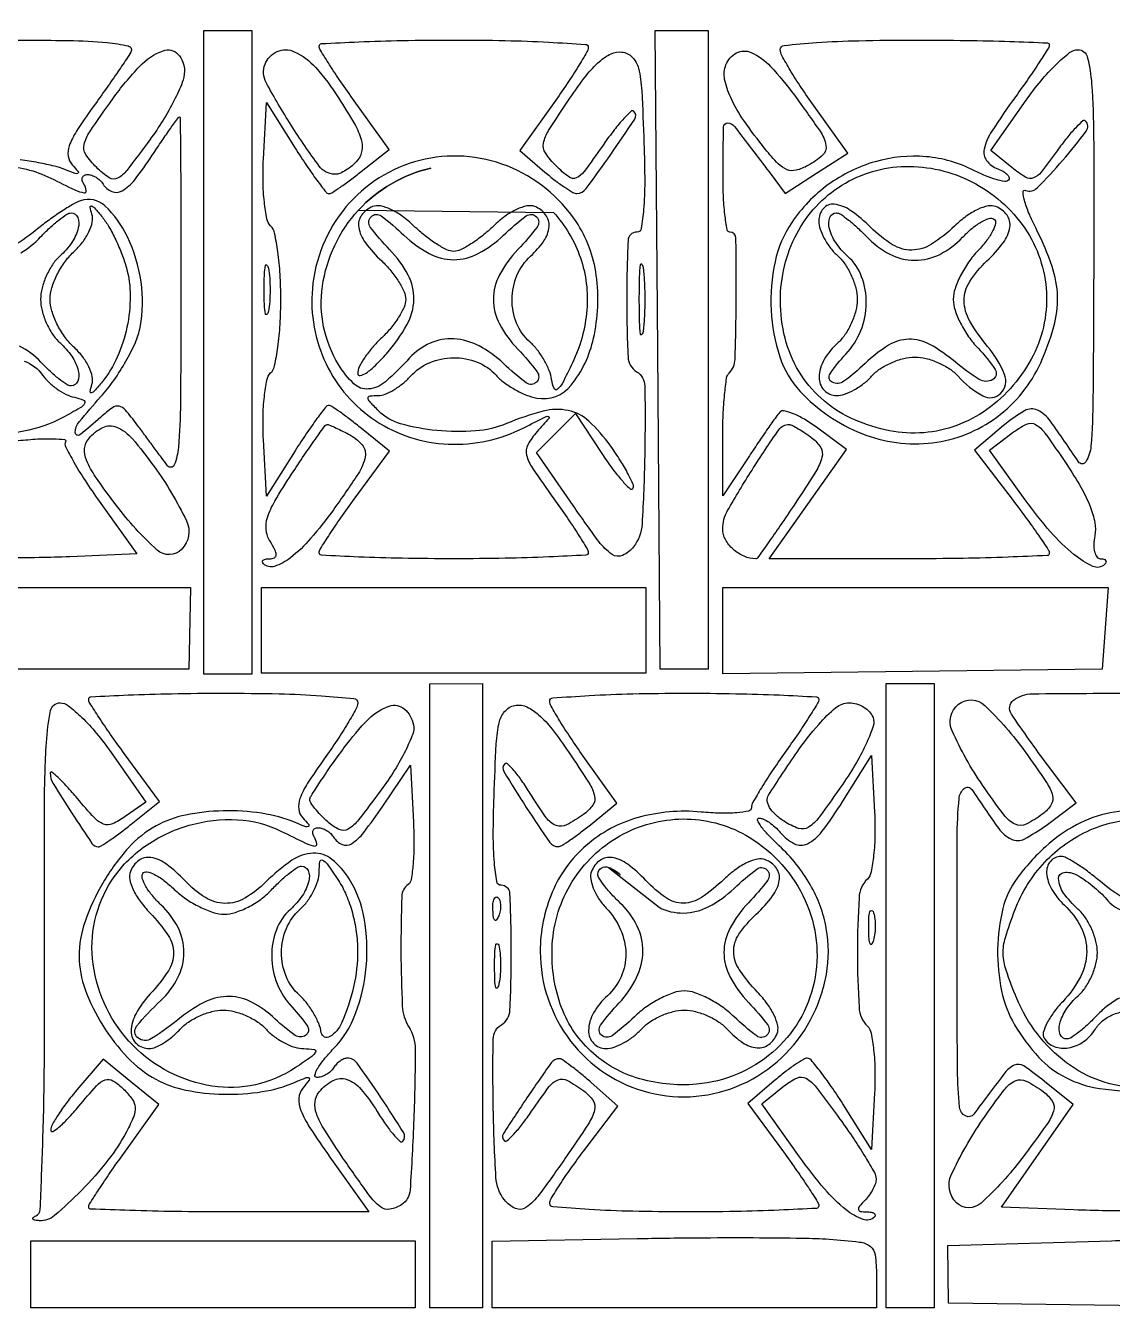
# Model space of a CAD drawing. Header units: inches. Extents: x 57 to 2760, y -193 to 2149.
# Drawn here: x 504.67 to 521.42, y 859.98 to 879.75 of the extents above; entities that cross this region are included whole.
import ezdxf

# ---------------------------------------------------------------- set-up
doc = ezdxf.new("R2010")
doc.units = ezdxf.units.IN
doc.header["$MEASUREMENT"] = 0
doc.set_wipeout_variables(frame=1)

# ---------------------------------------------------------------- blocks, each defined once
blk = doc.blocks.new('TG7-1H40CA')
blk.add_wipeout([(-0.386, 49.351), (148.648, 49.351), (148.648, -0.051), (-0.352, 0.023)])
for points in [[(64.735, 45.429, -0.000017), (56.91, 45.461, -0.408403)], [(97.379, 13.317, -0.011238), (97.679, 13.341, -0.021457), (97.921, 13.345, -0.022499), (98.092, 13.333, -0.548405), (98.109, 13.297, 0.262587), (98.106, 13.225, 0.010398), (98.235, 12.986, 0.016026), (98.409, 12.701, 0.010376), (98.627, 12.382), (99.208, 11.57), (98.176, 11.526, -0.006775), (97.701, 11.513, -0.003726), (97.118, 11.508, -0.003714)], [(97.057, 19.49, -0.003461), (98.157, 19.482, -0.018963), (98.751, 19.451, -0.036343), (99.075, 19.398, -0.50082), (99.115, 19.304, -0.018084), (99.047, 19.196, -0.002472), (98.896, 18.974, -0.00284), (98.714, 18.714, -0.002396), (98.519, 18.441, 0.012549), (98.275, 18.083, 0.058476), (98.165, 17.859, 0.118068), (98.148, 17.7, 0.155636), (98.21, 17.568, -0.01316), (98.301, 17.464, -0.455622), (98.296, 17.435, -0.233408), (98.255, 17.431, -0.007216), (98.094, 17.495, 0.039421), (97.936, 17.546, 0.011888), (97.689, 17.599, 0.011832), (97.408, 17.645, 0.012596)], [(97.472, 14.54, -0.155846), (97.754, 14.326, 0.051393), (97.85, 14.215, 0.036665), (97.978, 14.111, 0.037198), (98.116, 14.029, 0.062868), (98.243, 13.985, -0.04565), (98.384, 13.942, -0.452412), (98.402, 13.89, -0.133826), (98.332, 13.819, -0.007849), (98.064, 13.672, -0.150082), (96.833, 13.434, -0.153288)], [(97.109, 17.547, -0.113496), (97.881, 17.361, 0.004635), (98.252, 17.18, 0.066601), (98.392, 17.135, 0.516651), (98.427, 17.169, 0.099082), (98.39, 17.269, -0.076764), (98.366, 17.326, -0.154201), (98.368, 17.374, -0.186277), (98.397, 17.405, -0.117858), (98.446, 17.417, -0.085235), (98.51, 17.406, -0.053414), (98.578, 17.374, -0.051777), (98.64, 17.326, -0.064269), (98.686, 17.269, 0.160659), (98.823, 17.154, 0.23155), (98.978, 17.165, 0.095295), (99.173, 17.336, 0.019011), (99.443, 17.713, -0.003032), (99.596, 17.94, -0.004894), (99.728, 18.131, -0.001151), (99.846, 18.296, -0.242038), (99.863, 18.305, -0.411686), (99.874, 18.294, -0.000094), (99.881, 17.476, -0.001527), (99.886, 16.564, -0.000915), (99.886, 15.482, -0.001966), (99.878, 13.902, -0.017762), (99.847, 13.212, -0.07626), (99.782, 12.941, -0.584398), (99.68, 12.928, -0.000438), (99.584, 13.057, -0.000199), (99.458, 13.227, -0.000198), (99.326, 13.405, -0.000272), (99.207, 13.566, 0.01634), (99.031, 13.787, 0.1695), (98.933, 13.846, 0.20952), (98.83, 13.823, 0.026614), (98.65, 13.677, -0.01837), (98.328, 13.406, -0.621612), (98.258, 13.44, -0.17573), (98.316, 13.605, -0.011788), (98.648, 13.99, 0.030147), (98.852, 14.245, 0.024563), (99.039, 14.54, 0.025226), (99.185, 14.83, 0.057463), (99.257, 15.064, 0.083218), (99.271, 15.762, 0.073622), (99.06, 16.459, 0.09397), (98.715, 16.934, 0.283354), (98.339, 17.012, 0.04416), (98.217, 16.955, 0.01343), (98.043, 16.847, 0.013334), (97.853, 16.716, 0.014171), (97.675, 16.578, -0.038267), (97.315, 16.324, -0.142925)], [(105.205, 16.778, -0.870141), (105.374, 16.608, -0.029318), (105.077, 16.26, 0.068171), (104.795, 15.871, 0.123553), (104.7, 15.493, 0.123553), (104.795, 15.114, 0.068171), (105.077, 14.725, -0.029318), (105.374, 14.377, -0.870141), (105.205, 14.207, -0.029318), (104.857, 14.504, 0.07008), (104.479, 14.776, 0.10649), (104.091, 14.884, 0.119641), (103.725, 14.818, 0.105057), (103.41, 14.591, -0.029573), (103.036, 14.223, -0.157307), (102.776, 14.112, -0.219887), (102.551, 14.191, -0.062675), (102.314, 14.488, -0.174157), (102.066, 15.695, -0.151275), (102.621, 16.867, -0.152635), (103.737, 17.514, 0.152635), (102.621, 16.867), (105.627, 16.834, -0.102595), (106.041, 16.133, -0.103427), (106.141, 15.33, -0.091215), (105.919, 14.514, -0.007071), (105.764, 14.201, -0.104944), (105.687, 14.107, -0.503163), (105.635, 14.12, -0.060585), (105.598, 14.256, 0.061554), (105.56, 14.396, 0.033817), (105.482, 14.557, 0.033153), (105.379, 14.711, 0.045016), (105.265, 14.834, -0.112329), (105.059, 15.127, -0.098828), (104.988, 15.495, -0.098286), (105.064, 15.863, -0.109713), (105.273, 16.159, 0.058593), (105.478, 16.393, 0.129727), (105.558, 16.615, 0.184881), (105.505, 16.797, 0.140469), (105.339, 16.923, 0.143956), (105.217, 16.933, 0.058925), (105.059, 16.88, 0.048319), (104.882, 16.774, 0.032497), (104.701, 16.622, -0.023115), (104.531, 16.473, -0.026288), (104.354, 16.347, -0.026829), (104.194, 16.257, -0.115288), (104.089, 16.233, -0.115288), (103.984, 16.257, -0.026829), (103.824, 16.347, -0.026288), (103.647, 16.473, -0.023115), (103.477, 16.622, 0.032497), (103.296, 16.774, 0.048319), (103.119, 16.88, 0.058925), (102.961, 16.933, 0.143956), (102.84, 16.923, 0.145834), (102.669, 16.791, 0.200038), (102.625, 16.604, 0.120836), (102.728, 16.365, 0.042778), (102.979, 16.085, -0.031753), (103.12, 15.934, -0.032771), (103.24, 15.767, -0.034688), (103.324, 15.61, -0.213092), (103.324, 15.375, -0.034688), (103.24, 15.218, -0.032771), (103.12, 15.051, -0.031753), (102.979, 14.9, 0.026392), (102.837, 14.752, 0.029506), (102.717, 14.596, 0.030756), (102.633, 14.452, 0.118066), (102.609, 14.351, 0.470898), (102.647, 14.319, 0.103189), (102.739, 14.358, 0.043813), (102.882, 14.475, 0.018561), (103.053, 14.656, 0.052479), (103.367, 15.1, 0.120839), (103.475, 15.491, 0.131492), (103.387, 15.867, 0.067804), (103.101, 16.26, -0.029318), (102.804, 16.608, -0.374162)], [(97.416, 16.21, 0.072301), (97.723, 16.455, -0.016233), (97.865, 16.596, -0.021145), (98.005, 16.716, -0.019347), (98.127, 16.805, -0.148512), (98.193, 16.825, -0.311042), (98.295, 16.755, -0.156212), (98.303, 16.593, -0.085275), (98.202, 16.368, -0.059994), (98.019, 16.159, 0.062472), (97.906, 16.027, 0.041885), (97.81, 15.852, 0.041901), (97.745, 15.665, 0.062761), (97.723, 15.493, 0.062761), (97.745, 15.32, 0.041901), (97.81, 15.133, 0.041885), (97.906, 14.958, 0.062472), (98.019, 14.826, -0.059994), (98.202, 14.617, -0.085275), (98.303, 14.392, -0.156212), (98.295, 14.23, -0.311042), (98.193, 14.16, -0.147987), (98.127, 14.18, -0.019558), (98.006, 14.268, -0.021295), (97.868, 14.386, -0.016386), (97.727, 14.527, 0.085799), (97.4, 14.773, 0.124537)], [(102.804, 16.608, -0.870141), (102.973, 16.778, -0.029318), (103.321, 16.481, 0.068171), (103.71, 16.199, 0.123553), (104.089, 16.104, 0.123553), (104.468, 16.199, 0.068171), (104.857, 16.481, -0.029318), (105.205, 16.778, -0.374162)], [(114.748, 7.61, 0.072479), (114.205, 7.579, 0.07052), (113.688, 7.395, 0.064831), (113.207, 7.057, 0.047889), (112.771, 6.574, 0.099724), (112.551, 6.105, 0.055843), (112.471, 5.478, 0.055005), (112.531, 4.835, 0.083874), (112.733, 4.313, 0.051492), (113.107, 3.811, 0.089809), (113.52, 3.498, 0.081452), (114.045, 3.332, 0.036153), (114.771, 3.28, -0.00726)], [(114.737, 1.442, -0.003729), (114.148, 1.446, -0.005993), (113.647, 1.46), (112.532, 1.503), (113.637, 3.086), (113.193, 3.441, 0.020862), (112.872, 3.678, 0.262466), (112.727, 3.689, 0.121819), (112.583, 3.573, 0.003472), (112.104, 2.936, -0.373471), (111.974, 2.907, -0.247783), (111.884, 3.041, -0.024039), (111.852, 3.622, -0.001332), (111.845, 5.441, -0.001478), (111.847, 7.186, -0.021659), (111.877, 7.8, -0.197153), (111.957, 7.955, -0.448484), (112.073, 7.939, 0.008536), (112.487, 7.337, 0.125807), (112.682, 7.173, 0.23741), (112.88, 7.176, 0.038633), (113.216, 7.386), (113.683, 7.731), (113.241, 8.318, -0.012298), (112.682, 9.102, -0.39661), (112.716, 9.314, -0.162582), (113.003, 9.414, -0.002818), (114.677, 9.423, -0.003467)], [(114.404, 6.267, -0.034844), (114.035, 6.536, 0.015253), (113.855, 6.678, 0.019123), (113.681, 6.798, 0.017588), (113.529, 6.886, 0.123541), (113.447, 6.906, 0.221469), (113.284, 6.831, 0.19487), (113.226, 6.651, 0.116391), (113.305, 6.4, 0.07069), (113.5, 6.156, -0.087799), (113.757, 5.812, -0.121688), (113.843, 5.437, -0.114765), (113.745, 5.05, -0.072341), (113.473, 4.669, 0.030655), (113.333, 4.503, 0.042442), (113.23, 4.337, 0.049151), (113.174, 4.194, 0.210233), (113.186, 4.106, 0.167609), (113.343, 3.977, 0.131761), (113.564, 3.957, 0.111847), (113.795, 4.053, 0.099311), (113.973, 4.242, -0.077821), (114.088, 4.374, -0.075647), (114.238, 4.466, -0.063861), (114.431, 4.52, -0.036211)], [(114.645, 3.342, -0.157637), (113.531, 3.728, -0.133681), (112.766, 4.717, -0.015041), (112.601, 5.153, -0.078031), (112.556, 5.405, -0.080262), (112.591, 5.656, -0.016424), (112.737, 6.081, -0.096941), (113.198, 6.82, -0.101682), (113.897, 7.315, -0.10596), (114.71, 7.483, -0.114135)], [(108.758, 6.711, -0.870141), (108.927, 6.542, -0.029318), (108.63, 6.193, 0.068171), (108.348, 5.805, 0.123553), (108.253, 5.426, 0.123553), (108.348, 5.047, 0.068171), (108.63, 4.658, -0.029318), (108.927, 4.31, -0.870141), (108.758, 4.141, -0.029318), (108.409, 4.437, 0.037865), (108.225, 4.589, 0.034006), (108.013, 4.717, 0.035655), (107.807, 4.806, 0.083711), (107.642, 4.834, 0.083711), (107.477, 4.806, 0.035655), (107.27, 4.717, 0.034006), (107.059, 4.589, 0.037865), (106.874, 4.437, -0.029794), (106.53, 4.145, -0.359141), (106.368, 4.152, -0.384856), (106.352, 4.306, -0.030447), (106.639, 4.65, 0.075741), (106.907, 5.039, 0.109874), (107.003, 5.444, 0.116316), (106.917, 5.834, 0.092291), (106.661, 6.184, -0.017071), (106.527, 6.319, -0.021957), (106.413, 6.453, -0.020491), (106.329, 6.57, -0.145659), (106.31, 6.636, -0.265071), (106.363, 6.729, -0.236985), (106.474, 6.737, -0.080632), (106.661, 6.62, 0.080632), (106.474, 6.737), (107.253, 6.123, 0.12381), (107.63, 6.035, 0.116702), (108.02, 6.135, 0.070589), (108.409, 6.414, -0.029318), (108.758, 6.711, -0.374162)], [(114.347, 4.725, 0.036766), (114.164, 4.605, 0.04065), (114.008, 4.464, -0.016233), (113.865, 4.322, -0.021145), (113.726, 4.202, -0.019347), (113.604, 4.114, -0.148512), (113.538, 4.094, -0.311042), (113.436, 4.163, -0.156212), (113.428, 4.326, -0.085275), (113.529, 4.55, -0.059994), (113.711, 4.76, 0.062472), (113.825, 4.892, 0.041885), (113.921, 5.066, 0.041901), (113.986, 5.254, 0.062761), (114.008, 5.426, 0.062761), (113.986, 5.598, 0.041901), (113.921, 5.786, 0.041885), (113.825, 5.96, 0.062472), (113.711, 6.092, -0.053722), (113.488, 6.343, -0.144456), (113.411, 6.566, -0.399355), (113.494, 6.662, -0.148346), (113.687, 6.624, -0.029489), (113.804, 6.551, -0.018165), (113.934, 6.453, -0.018196), (114.056, 6.347, -0.030842), (114.149, 6.248, 0.123806), (114.388, 6.073, 0.128537)]]:
    blk.add_lwpolyline(points, format="xyb")
for points in [[(100.98, 19.638), (100.98, 9.719), (100.24, 9.719), (100.24, 19.638), (100.98, 19.638)], [(108.012, 19.637), (108.012, 9.793), (107.272, 9.793), (107.233, 14.715), (107.194, 19.638), (107.603, 19.637), (108.012, 19.637)], [(100.031, 11.051), (100.005, 9.793), (94.096, 9.793), (94.005, 11.051), (100.031, 11.051)], [(107.05, 11.051), (107.05, 9.732), (101.128, 9.732), (101.128, 11.051), (107.05, 11.051)], [(114.173, 11.051), (114.082, 9.793), (108.234, 9.723), (108.234, 11.051), (114.173, 11.051)], [(104.533, 9.571), (104.533, -0.051), (103.719, -0.051), (103.719, 9.57), (104.533, 9.571)], [(111.491, 9.571), (111.491, -0.051), (110.751, -0.051), (110.751, 9.571), (111.491, 9.571)], [(103.497, 0.985), (103.497, -0.051), (97.575, -0.051), (97.575, 0.985), (103.497, 0.985)]]:
    blk.add_lwpolyline(points)
for points in [[(106.162, 19.378, -0.133415), (106.142, 19.306, -0.005818), (106.007, 19.082, -0.009535), (105.837, 18.818, -0.006625), (105.635, 18.527), (105.109, 17.787), (105.495, 17.454, 0.012614), (105.651, 17.327, 0.016889), (105.799, 17.22, 0.014096), (105.925, 17.14, 0.142856), (105.985, 17.124, 0.22887), (106.13, 17.2, 0.008103), (106.51, 17.728, 0.006889), (106.878, 18.272, 0.355287), (106.866, 18.391, 0.409089), (106.82, 18.391, 0.016403), (106.695, 18.262, 0.020707), (106.545, 18.082, 0.012125), (106.38, 17.856, -0.007329), (106.098, 17.462, -0.132825), (105.978, 17.366, -0.26894), (105.862, 17.38, -0.035457), (105.668, 17.549, -0.048985), (105.503, 17.749, -0.199714), (105.473, 17.901, -0.09256), (105.552, 18.095, -0.006389), (105.878, 18.593, -0.016735), (106.129, 18.939, -0.046054), (106.335, 19.159, -0.070292), (106.514, 19.278, -0.143625), (106.68, 19.305, -0.169286), (106.841, 19.225, -0.134975), (106.936, 19.054, -0.046328), (106.986, 18.708, -0.004959), (107.021, 17.898, -0.007756), (107.032, 17.303, -0.020774), (107.015, 16.879, -0.021453), (106.979, 16.587, -0.366189), (106.91, 16.529, 0.401308), (106.775, 16.399, 0.010853), (106.755, 15.501, 0.012035), (106.775, 14.604, 0.24735), (106.908, 14.378, -0.25613), (107.034, 14.157, -0.007994), (107.032, 13.081, -0.010511), (106.991, 12.028, -0.150798), (106.861, 11.681, -0.123585), (106.692, 11.548, -0.260243), (106.531, 11.562, -0.084292), (106.326, 11.759, -0.008359), (105.93, 12.315), (105.365, 13.134), (105.665, 13.433), (105.964, 13.732), (106.37, 13.118, 0.012816), (106.531, 12.888, 0.022003), (106.678, 12.706, 0.018458), (106.801, 12.577, 0.410619), (106.848, 12.577, 0.30981), (106.858, 12.631, 0.016124), (106.777, 12.801, 0.020864), (106.659, 13.006, 0.01314), (106.504, 13.237, 0.051734), (106.173, 13.614, 0.134913), (105.855, 13.779, 0.117485), (105.469, 13.77, 0.034487), (104.903, 13.579, -0.079495), (104.427, 13.465, -0.043981), (103.828, 13.471, -0.044009), (103.268, 13.576, -0.128508), (102.932, 13.774, -0.009339), (102.794, 13.917, -0.180893), (102.771, 13.973, -0.389646), (102.799, 14.005, -0.029212), (102.924, 14.012, 0.095524), (103.032, 14.033, 0.038709), (103.166, 14.099, 0.036503), (103.303, 14.195, 0.038415), (103.423, 14.308, -0.109548), (103.717, 14.517, -0.097047), (104.085, 14.593, -0.098041), (104.451, 14.525, -0.114527), (104.741, 14.324, 0.04978), (104.866, 14.211, 0.031376), (105.03, 14.105, 0.031353), (105.207, 14.019, 0.04918), (105.369, 13.972, 0.279675), (105.899, 14.169, 0.113048), (106.244, 14.894, 0.087927), (106.286, 15.864, 0.114679), (105.974, 16.692, 0.15257), (104.912, 17.549, 0.157606), (103.566, 17.634, 0.158055), (102.428, 16.917, 0.153485), (101.911, 15.659, 0.133531), (102.121, 14.501, 0.136682), (102.888, 13.622, 0.135332), (104.005, 13.261, 0.129895), (105.17, 13.514, -0.001523), (105.504, 13.684, -0.189888), (105.55, 13.688, -0.546482), (105.558, 13.663, -0.003512), (105.374, 13.455, 0.057354), (105.233, 13.253, 0.188008), (105.212, 13.094, 0.087586), (105.302, 12.892, 0.007191), (105.633, 12.417, -0.005606), (105.836, 12.129, -0.00826), (106.006, 11.871, -0.004439), (106.144, 11.65, -0.138314), (106.162, 11.589, -0.398797), (106.126, 11.551, -0.001977), (105.553, 11.523, -0.007031), (104.884, 11.502, -0.004221), (104.089, 11.495, -0.004124), (103.294, 11.502, -0.00687), (102.625, 11.522, -0.001888), (102.052, 11.55, -0.399201), (102.017, 11.587, -0.141308), (102.034, 11.647, -0.004275), (102.175, 11.867, -0.008148), (102.35, 12.126, -0.005505), (102.557, 12.414), (103.098, 13.151), (102.668, 13.502, 0.007193), (102.498, 13.637, 0.01022), (102.343, 13.752, 0.006608), (102.211, 13.843, 0.131012), (102.165, 13.859, 0.249322), (102.121, 13.839, 0.005754), (101.982, 13.656, 0.011452), (101.822, 13.43, 0.007342), (101.646, 13.161), (101.202, 12.458), (101.157, 13.331, -0.017348), (101.151, 13.676, -0.022422), (101.171, 13.993, -0.02098), (101.21, 14.25, -0.1496), (101.268, 14.359, 0.145931), (101.329, 14.472, 0.017225), (101.379, 14.757, 0.019437), (101.413, 15.107, 0.014784), (101.424, 15.493, 0.014784), (101.413, 15.878, 0.019437), (101.379, 16.228, 0.017225), (101.329, 16.513, 0.145931), (101.268, 16.626, -0.1496), (101.21, 16.735, -0.02098), (101.171, 16.992, -0.022422), (101.151, 17.309, -0.017348), (101.157, 17.654), (101.202, 18.527), (101.646, 17.824, 0.007064), (101.822, 17.555, 0.010947), (101.982, 17.328, 0.005449), (102.122, 17.143, 0.234099), (102.165, 17.122, 0.141841), (102.211, 17.136, 0.007295), (102.342, 17.223, 0.011125), (102.496, 17.333, 0.007805), (102.665, 17.464), (103.092, 17.805), (102.554, 18.554, -0.005506), (102.348, 18.848, -0.008129), (102.175, 19.11, -0.004309), (102.034, 19.335, -0.138683), (102.017, 19.396, -0.398797), (102.052, 19.434, -0.001977), (102.625, 19.462, -0.007031), (103.294, 19.483, -0.004221), (104.089, 19.49, -0.005043), (104.884, 19.482, -0.008394), (105.553, 19.457, -0.002807), (106.119, 19.423, -0.395308)], [(113.267, 19.416, -0.142281), (113.253, 19.366, -0.003085), (113.115, 19.152, -0.006814), (112.948, 18.903, -0.004516), (112.749, 18.621, 0.0111), (112.383, 18.087, 0.084555), (112.262, 17.809, 0.228938), (112.3, 17.633, 0.137183), (112.474, 17.503, -0.039069), (112.562, 17.462, -0.07549), (112.622, 17.414, -0.128504), (112.647, 17.367, -0.260939), (112.636, 17.329, -0.240715), (112.579, 17.31, -0.029508), (112.446, 17.339, -0.029682), (112.283, 17.397, -0.020271), (112.104, 17.48, 0.09872), (111.368, 17.692, 0.090842), (110.584, 17.615, 0.088348), (109.86, 17.261, 0.086878), (109.297, 16.677, 0.096), (109.041, 16.074, 0.065146), (108.981, 15.327, 0.066182), (109.114, 14.605, 0.109683), (109.428, 14.074, 0.110482), (110.376, 13.426, 0.125134), (111.467, 13.283, 0.130921), (112.457, 13.678, 0.12694), (113.134, 14.516, 0.03779), (113.337, 15.073, 0.076321), (113.394, 15.535, 0.074821), (113.31, 15.999, 0.035124), (113.073, 16.562, -0.015282), (112.954, 16.817, -0.033597), (112.882, 17.02, -0.063538), (112.863, 17.145, -0.532291), (112.902, 17.173, 0.297318), (113.08, 17.211, 0.017344), (113.474, 17.636, 0.01696), (113.836, 18.086, 0.373387), (113.825, 18.242, 0.398708), (113.782, 18.243, 0.019211), (113.669, 18.134, 0.022596), (113.535, 17.979, 0.013255), (113.387, 17.783, -0.010282), (113.142, 17.452, -0.13945), (113.022, 17.364, -0.230524), (112.9, 17.376, -0.033463), (112.691, 17.524), (112.367, 17.787), (112.912, 18.564, -0.020119), (113.139, 18.862, -0.026404), (113.371, 19.113, -0.025784), (113.579, 19.296, -0.169103), (113.709, 19.341, -0.344077), (113.852, 19.229, -0.043274), (113.919, 18.813, -0.017135), (113.95, 17.998, -0.001614), (113.951, 15.995, -0.001356), (113.94, 13.98, -0.0175), (113.908, 13.229, -0.116612), (113.831, 12.991, -0.550703), (113.716, 12.989, 0.008257), (113.284, 13.616, 0.12598), (113.085, 13.785, 0.251619), (112.887, 13.777, 0.041131), (112.563, 13.547), (112.116, 13.171), (112.692, 12.416, -0.004937), (112.912, 12.121, -0.007426), (113.098, 11.859, -0.00351), (113.251, 11.633, -0.148066), (113.267, 11.578, -0.401345), (113.235, 11.545, -0.001441), (112.633, 11.52, -0.005995), (111.937, 11.501, -0.003598), (111.109, 11.495), (108.951, 11.495), (110.144, 13.177), (109.678, 13.521, 0.024061), (109.492, 13.645, 0.037155), (109.32, 13.731, 0.042158), (109.181, 13.775, 0.27442), (109.114, 13.753, 0.025551), (109.056, 13.681, 0.002643), (108.93, 13.502, 0.003283), (108.782, 13.286, 0.002619), (108.625, 13.053), (108.234, 12.463), (108.234, 13.361, -0.010239), (108.241, 13.712, -0.014476), (108.263, 14.024, -0.010539), (108.294, 14.28, -0.162506), (108.333, 14.358, 0.190738), (108.425, 14.57, 0.006474), (108.442, 15.495, 0.004819), (108.438, 16.437, 0.409733), (108.345, 16.529, -0.365724), (108.301, 16.566, -0.013077), (108.268, 16.801, -0.018608), (108.245, 17.099, -0.011264), (108.239, 17.454, -0.003937), (108.248, 18.151, -0.406802), (108.31, 18.213, -0.234537), (108.411, 18.163, -0.00202), (108.948, 17.457), (109.196, 17.127), (109.68, 17.436), (110.163, 17.745), (109.643, 18.47, -0.008958), (109.443, 18.758, -0.012279), (109.275, 19.025, -0.009078), (109.146, 19.251, -0.126095), (109.122, 19.342, -0.385163), (109.181, 19.407, -0.007263), (109.679, 19.45, -0.012364), (110.33, 19.48, -0.005422), (111.195, 19.49, -0.003331), (111.99, 19.484, -0.005552), (112.659, 19.468, -0.001237), (113.239, 19.446, -0.402406)], [(99.94, 19.008, -0.092853), (99.906, 18.834, -0.021624), (99.782, 18.561, -0.021578), (99.61, 18.255, -0.019674), (99.408, 17.954, -0.005915), (99.051, 17.48, -0.10965), (98.908, 17.36, -0.273469), (98.778, 17.367, -0.048808), (98.583, 17.528, -0.05168), (98.42, 17.728, -0.205885), (98.394, 17.881, -0.091539), (98.48, 18.077, -0.006129), (98.834, 18.582, -0.034391), (99.251, 19.086, -0.111063), (99.61, 19.326, -0.306639), (99.838, 19.273, -0.192199)], [(102.314, 18.599, -0.011491), (102.558, 18.199, -0.057216), (102.663, 17.958, -0.114026), (102.674, 17.786, -0.134431), (102.607, 17.637, -0.041215), (102.525, 17.553, -0.039806), (102.429, 17.483, -0.04257), (102.334, 17.435, -0.102066), (102.257, 17.421, -0.232402), (102.016, 17.546, -0.017256), (101.585, 18.177, -0.017625), (101.199, 18.835, -0.218751), (101.181, 19.117, -0.20083), (101.368, 19.312, -0.213191), (101.631, 19.31, -0.104934), (101.962, 19.065, -0.038395)], [(109.339, 18.638, -0.006995), (109.734, 18.085, -0.104199), (109.825, 17.867, -0.261596), (109.774, 17.715, -0.061487), (109.547, 17.555, -0.058345), (109.365, 17.483, -0.158036), (109.227, 17.491, -0.109863), (109.09, 17.582, -0.021047), (108.89, 17.809, -0.017986), (108.56, 18.248, -0.043042), (108.357, 18.602, -0.06141), (108.264, 18.886, -0.140238), (108.284, 19.109, -0.1842), (108.447, 19.292, -0.227715), (108.673, 19.298, -0.101545), (108.972, 19.084, -0.028308)], [(112.073, 17.306, -0.125327), (112.888, 16.589, -0.138795), (113.222, 15.597, -0.137362), (112.988, 14.569, -0.121771), (112.246, 13.756, -0.067424), (111.778, 13.527, -0.069179), (111.269, 13.434, -0.066498), (110.738, 13.482, -0.05527), (110.2, 13.667, -0.07305), (109.749, 13.969, -0.074768), (109.407, 14.385, -0.072322), (109.195, 14.897, -0.062053), (109.123, 15.475, -0.121306), (109.375, 16.504, -0.134127), (110.071, 17.253, -0.134887), (111.048, 17.542, -0.123293)], [(99.045, 15.98, -0.067903), (99.104, 15.544, -0.051631), (99.053, 15.064, -0.051582), (98.905, 14.604, -0.067376), (98.675, 14.227, -0.007219), (98.554, 14.083, -0.145813), (98.506, 14.053, -0.563125), (98.486, 14.071, -0.024821), (98.515, 14.181, 0.130966), (98.52, 14.301, 0.05865), (98.467, 14.451, 0.050478), (98.368, 14.612, 0.040068), (98.231, 14.762, -0.048211), (98.09, 14.923, -0.041649), (97.974, 15.116, -0.043313), (97.897, 15.314, -0.071188), (97.871, 15.493, -0.071188), (97.897, 15.671, -0.043313), (97.974, 15.869, -0.041649), (98.09, 16.062, -0.048211), (98.231, 16.223, 0.040068), (98.368, 16.373, 0.050478), (98.467, 16.534, 0.05865), (98.52, 16.684, 0.130966), (98.515, 16.804, -0.024821), (98.486, 16.914, -0.563125), (98.506, 16.932, -0.145813), (98.554, 16.902, -0.007219), (98.675, 16.758, -0.040641), (98.775, 16.612, -0.019083), (98.881, 16.41, -0.018766), (98.976, 16.188, -0.025036)], [(109.714, 16.7, 0.084684), (109.736, 16.576, 0.040713), (109.801, 16.428, 0.038833), (109.897, 16.281, 0.044853), (110.011, 16.159, -0.062472), (110.124, 16.027, -0.041885), (110.22, 15.852, -0.041901), (110.285, 15.665, -0.062761), (110.307, 15.493, -0.062761), (110.285, 15.32, -0.041901), (110.22, 15.133, -0.041885), (110.124, 14.958, -0.062472), (110.011, 14.826, 0.076965), (109.798, 14.565, 0.125606), (109.72, 14.291, 0.199704), (109.796, 14.094, 0.205451), (109.988, 14.012, 0.084684), (110.112, 14.033, 0.040713), (110.259, 14.099, 0.038833), (110.406, 14.195, 0.044853), (110.529, 14.308, -0.062472), (110.66, 14.422, -0.041885), (110.835, 14.517, -0.041901), (111.023, 14.583, -0.062761), (111.195, 14.604, -0.062761), (111.367, 14.583, -0.041901), (111.555, 14.517, -0.041885), (111.729, 14.422, -0.062472), (111.861, 14.308, 0.082774), (112.242, 14.006, 0.335397), (112.518, 14.046, 0.300931), (112.576, 14.337, 0.078039), (112.316, 14.767, -0.043987), (112.041, 15.158, -0.129624), (111.955, 15.473, -0.145866), (112.04, 15.766, -0.061397), (112.305, 16.085, 0.042778), (112.556, 16.365, 0.120836), (112.659, 16.604, 0.200038), (112.615, 16.791, 0.145834), (112.444, 16.923, 0.143956), (112.323, 16.933, 0.058925), (112.165, 16.88, 0.048319), (111.988, 16.774, 0.032497), (111.807, 16.622, -0.05014), (111.451, 16.343, -0.138044), (111.148, 16.253, -0.144347), (110.851, 16.336, -0.056775), (110.515, 16.603, 0.043381), (110.209, 16.86, 0.123492), (109.951, 16.959, 0.253404), (109.785, 16.893, 0.176442)], [(110.455, 16.455, 0.0865), (110.808, 16.19, 0.117632), (111.194, 16.096, 0.118081), (111.579, 16.187, 0.087611), (111.931, 16.45, -0.029984), (112.072, 16.584, -0.042712), (112.214, 16.683, -0.050044), (112.336, 16.739, -0.223495), (112.413, 16.73, -0.315297), (112.439, 16.669, -0.065393), (112.398, 16.552, -0.047197), (112.306, 16.404, -0.027415), (112.169, 16.245, 0.039136), (112.023, 16.067, 0.034445), (111.899, 15.86, 0.036044), (111.814, 15.657, 0.081601), (111.787, 15.493, 0.081601), (111.814, 15.328, 0.036044), (111.899, 15.125, 0.034445), (112.023, 14.918, 0.039136), (112.169, 14.74, -0.04449), (112.431, 14.413, -0.428937), (112.395, 14.257, -0.279542), (112.188, 14.259, -0.036342), (111.815, 14.529, 0.047824), (111.424, 14.799, 0.132398), (111.103, 14.879, 0.135844), (110.79, 14.786, 0.05148), (110.427, 14.504, -0.032697), (110.103, 14.231, -0.281593), (109.922, 14.216, -0.454283), (109.888, 14.347, -0.038681), (110.133, 14.651, 0.094326), (110.362, 15.011, 0.090557), (110.446, 15.434, 0.095198), (110.375, 15.842, 0.118637), (110.159, 16.159, -0.059994), (109.976, 16.368, -0.085275), (109.875, 16.593, -0.156212), (109.884, 16.755, -0.311042), (109.985, 16.825, -0.148512), (110.052, 16.805, -0.019347), (110.173, 16.716, -0.021145), (110.313, 16.596, -0.016233)], [(101.233, 15.307, -0.142433), (101.209, 15.262, -0.611425), (101.187, 15.268, -0.039503), (101.172, 15.402, -0.008087), (101.169, 15.641, -0.008087), (101.172, 15.879, -0.039503), (101.187, 16.013, -0.611425), (101.209, 16.02, -0.142433), (101.233, 15.974, -0.029693), (101.253, 15.822, -0.017887), (101.259, 15.641, -0.017887), (101.253, 15.459, -0.029693)], [(107.009, 15.011, -0.108536), (106.987, 14.95, -0.707215), (106.967, 14.954, -0.025693), (106.953, 15.148, -0.005179), (106.949, 15.493, -0.005179), (106.953, 15.837, -0.025693), (106.967, 16.031, -0.707215), (106.987, 16.035, -0.108536), (107.009, 15.974, -0.019375), (107.027, 15.755, -0.011494), (107.033, 15.493, -0.011494), (107.027, 15.23, -0.019375)], [(99.475, 12.915, -0.043661), (99.971, 12.079, -0.314931), (99.899, 11.642, -0.403011), (99.519, 11.63, -0.047628), (98.891, 12.315, -0.009686), (98.571, 12.756, -0.0539), (98.43, 13.013, -0.117805), (98.402, 13.193, -0.155287), (98.464, 13.346, -0.104657), (98.682, 13.519, -0.219523), (98.893, 13.525, -0.114966), (99.134, 13.348, -0.021684)], [(102.47, 13.415, -0.091664), (102.677, 13.25, -0.232336), (102.725, 13.068, -0.096035), (102.616, 12.804, -0.01016), (102.235, 12.251, -0.021893), (101.884, 11.805, -0.050774), (101.575, 11.512, -0.082488), (101.327, 11.378, -0.2858), (101.156, 11.418, -0.169474), (101.142, 11.447, -0.257428), (101.153, 11.473, -0.126644), (101.191, 11.49, -0.043266), (101.253, 11.495, 0.109697), (101.325, 11.511, 0.285449), (101.353, 11.554, 0.124947), (101.335, 11.631, 0.020646), (101.259, 11.765, -0.114574), (101.199, 11.939, -0.103515), (101.219, 12.129, -0.055486), (101.333, 12.384, -0.011733), (101.591, 12.798, -0.003857), (101.786, 13.092, -0.006141), (101.957, 13.339, -0.001865), (102.109, 13.55, -0.225511), (102.137, 13.565, -0.114294), (102.167, 13.56, -0.00656), (102.254, 13.522, -0.009727), (102.357, 13.473, -0.006974)], [(109.614, 13.354, -0.096936), (109.744, 13.208, -0.202892), (109.764, 13.06, -0.074131), (109.669, 12.841, -0.006268), (109.334, 12.323, -0.003215), (109.12, 12.006, -0.005178), (108.934, 11.739, -0.001288), (108.769, 11.508, -0.240996), (108.743, 11.495, -0.103106), (108.564, 11.533, -0.079888), (108.396, 11.641, -0.08292), (108.276, 11.791, -0.128203), (108.234, 11.951, -0.130141), (108.31, 12.238, -0.012469), (108.686, 12.861, -0.008847), (109.098, 13.483, -0.261975), (109.262, 13.563, -0.106139), (109.309, 13.55, -0.013941), (109.399, 13.5, -0.015681), (109.505, 13.433, -0.012549)], [(113.968, 11.85, 0.039826), (113.953, 11.714, 0.065901), (113.965, 11.6, 0.095828), (114, 11.523, 0.243416), (114.053, 11.495, -0.057546), (114.105, 11.489, -0.172978), (114.135, 11.47, -0.25335), (114.139, 11.442, -0.112626), (114.119, 11.409, -0.314593), (113.939, 11.377, -0.062403), (113.646, 11.561, -0.043915), (113.287, 11.909, -0.022306), (112.897, 12.404), (112.346, 13.171), (112.69, 13.431, -0.048378), (112.914, 13.568, -0.247955), (113.055, 13.564, -0.108505), (113.2, 13.432, -0.006616), (113.536, 12.948, -0.018617), (113.752, 12.599, -0.035708), (113.895, 12.301, -0.045584), (113.968, 12.052, -0.095821)], [(102.609, 9.275, -0.125686), (102.586, 9.185, -0.00924), (102.458, 8.961, -0.012406), (102.292, 8.697, -0.009073), (102.095, 8.412, 0.011793), (101.837, 8.035, 0.056325), (101.72, 7.801, 0.115737), (101.7, 7.636, 0.160611), (101.762, 7.502, -0.012796), (101.854, 7.397, -0.453183), (101.849, 7.369, -0.236063), (101.809, 7.365, -0.007134), (101.646, 7.429, 0.060372), (101.131, 7.572, 0.043311), (100.535, 7.61, 0.04409), (99.958, 7.545, 0.075554), (99.504, 7.379, 0.085627), (99.076, 7.039, 0.048982), (98.686, 6.504, 0.048982), (98.408, 5.905, 0.085639), (98.318, 5.366, 0.086869), (98.41, 4.856, 0.051597), (98.682, 4.3, 0.051116), (99.067, 3.804, 0.077777), (99.5, 3.473, 0.075256), (99.96, 3.306, 0.044289), (100.542, 3.242, 0.043717), (101.139, 3.282, 0.063505), (101.646, 3.429, -0.007405), (101.815, 3.499, -0.268829), (101.856, 3.493, -0.404215), (101.86, 3.461, -0.010945), (101.763, 3.336, 0.15874), (101.704, 3.182, 0.107125), (101.735, 2.994, 0.050779), (101.873, 2.726, 0.009769), (102.182, 2.272), (102.78, 1.429), (100.622, 1.429, -0.003199), (99.794, 1.434, -0.005332), (99.098, 1.451, -0.001141), (98.492, 1.473, -0.402927), (98.464, 1.503, -0.142974), (98.478, 1.552, -0.002861), (98.623, 1.776, -0.006551), (98.797, 2.036, -0.004324), (99.005, 2.33), (99.546, 3.083), (99.116, 3.434), (98.686, 3.784), (98.283, 3.31, 0.014208), (98.128, 3.117, 0.018196), (97.998, 2.931, 0.016255), (97.901, 2.771, 0.128105), (97.879, 2.687, 0.572248), (97.911, 2.669, 0.050088), (98.006, 2.735, 0.02866), (98.145, 2.869, 0.013207), (98.311, 3.057, -0.010058), (98.585, 3.372, -0.118224), (98.718, 3.464, -0.237177), (98.837, 3.451, -0.053339), (99.001, 3.321, -0.039221), (99.136, 3.164, -0.142313), (99.181, 3.042, -0.116942), (99.158, 2.901, -0.022534), (99.046, 2.665, -0.04437), (98.76, 2.225, -0.027309), (98.353, 1.76, -0.022082), (97.939, 1.371, -0.19388), (97.706, 1.293, -0.029203), (97.635, 1.301, -0.188329), (97.605, 1.319, -0.408272), (97.608, 1.342, -0.06866), (97.649, 1.367, 0.289971), (97.717, 1.464, 0.002382), (97.755, 2.441, 0.006572), (97.781, 3.679, 0.002724), (97.784, 5.352, -0.001343), (97.783, 7.712, -0.01464), (97.813, 8.662, -0.033891), (97.876, 9.155, -0.357869), (98.023, 9.275, -0.168246), (98.151, 9.23, -0.026216), (98.357, 9.05, -0.026708), (98.586, 8.803, -0.020418), (98.809, 8.509), (99.345, 7.744), (99.027, 7.521, -0.048727), (98.83, 7.41, -0.196973), (98.694, 7.406, -0.116309), (98.552, 7.501, -0.012586), (98.29, 7.8, 0.00991), (98.129, 7.985, 0.020116), (97.994, 8.123, 0.025147), (97.896, 8.206, 0.621844), (97.871, 8.194, 0.137715), (97.917, 8.031, 0.00741), (98.206, 7.572, 0.005258), (98.515, 7.109, 0.244157), (98.612, 7.057, 0.147025), (98.658, 7.07, 0.007308), (98.792, 7.158, 0.011264), (98.949, 7.271, 0.007862), (99.121, 7.404), (99.556, 7.752), (99.01, 8.496, -0.005449), (98.801, 8.788, -0.008075), (98.624, 9.049, -0.004203), (98.481, 9.272, -0.141513), (98.464, 9.332, -0.399201), (98.499, 9.369, -0.001888), (99.072, 9.396, -0.00687), (99.741, 9.416, -0.004124), (100.536, 9.423, -0.005422), (101.401, 9.414, -0.012364), (102.052, 9.383, -0.007263), (102.55, 9.341, -0.385163)], [(109.714, 9.33, -0.13792), (109.697, 9.268, -0.004579), (109.562, 9.052, -0.008398), (109.395, 8.798, -0.005714), (109.196, 8.515, 0.008355), (108.998, 8.229, 0.011601), (108.83, 7.965, 0.008224), (108.7, 7.742, 0.128264), (108.678, 7.657, -0.359011), (108.637, 7.607, -0.027296), (108.451, 7.581, -0.02766), (108.2, 7.574, -0.016302), (107.901, 7.592, 0.091021), (106.93, 7.506, 0.111589), (106.13, 7.076, 0.11471), (105.607, 6.356, 0.10035), (105.422, 5.441, 0.16486), (105.89, 4.062, 0.168755), (107.096, 3.269, 0.169487), (108.53, 3.396, 0.166124), (109.588, 4.387, 0.078013), (109.831, 5.09, 0.08915), (109.83, 5.799, 0.087729), (109.582, 6.473, 0.072825), (109.104, 7.072, -0.014957), (108.938, 7.236, -0.03237), (108.824, 7.373, -0.058103), (108.771, 7.466, -0.536225), (108.792, 7.498, -0.109832), (108.861, 7.483, -0.038752), (108.949, 7.433, -0.03622), (109.041, 7.361, -0.035202), (109.122, 7.276, 0.102028), (109.338, 7.104, 0.238164), (109.539, 7.103, 0.116924), (109.764, 7.291, 0.019468), (110.085, 7.758), (110.529, 8.461), (110.574, 7.588, -0.017348), (110.58, 7.242, -0.022422), (110.56, 6.926, -0.02098), (110.521, 6.669, -0.1496), (110.463, 6.559, 0.183995), (110.335, 6.274, 0.01439), (110.31, 5.426, 0.01439), (110.335, 4.578, 0.183995), (110.463, 4.293, -0.1496), (110.521, 4.183, -0.02098), (110.56, 3.926, -0.022422), (110.58, 3.61, -0.017348), (110.574, 3.264), (110.529, 2.391), (110.085, 3.094, 0.009742), (109.907, 3.363, 0.014641), (109.741, 3.591, 0.009427), (109.595, 3.77, 0.220865), (109.538, 3.797, 0.139145), (109.478, 3.78, 0.012695), (109.346, 3.695, 0.015659), (109.192, 3.582, 0.011626), (109.029, 3.448), (108.623, 3.099), (109.169, 2.355, -0.005452), (109.378, 2.063, -0.008079), (109.554, 1.803, -0.004207), (109.697, 1.58, -0.141503), (109.714, 1.52, -0.399201), (109.679, 1.483, -0.001888), (109.106, 1.456, -0.00687), (108.437, 1.435, -0.004124), (107.642, 1.429, -0.005733), (106.847, 1.438, -0.009538), (106.178, 1.466, -0.00361), (105.617, 1.505, -0.392264), (105.569, 1.556, -0.136022), (105.591, 1.634, -0.007986), (105.724, 1.847, -0.011599), (105.894, 2.098, -0.008253), (106.095, 2.371), (106.62, 3.059), (106.206, 3.424, 0.008048), (106.042, 3.563, 0.011528), (105.891, 3.681, 0.007538), (105.763, 3.775, 0.149242), (105.717, 3.79, 0.248096), (105.592, 3.727, 0.006304), (105.218, 3.187, 0.005536), (104.854, 2.635, 0.352777), (104.866, 2.527, 0.397946), (104.91, 2.526, 0.022213), (105.019, 2.632, 0.024401), (105.148, 2.784, 0.014238), (105.289, 2.979, -0.010687), (105.561, 3.36, -0.140319), (105.697, 3.464, -0.222583), (105.84, 3.455, -0.031973), (106.093, 3.293, -0.087113), (106.236, 3.145, -0.218628), (106.26, 3, -0.07791), (106.164, 2.788, -0.005748), (105.808, 2.257, -0.008233), (105.407, 1.695, -0.083538), (105.201, 1.496, -0.260037), (105.04, 1.481, -0.124668), (104.87, 1.614, -0.150798), (104.74, 1.961, -0.010511), (104.699, 3.015, -0.007994), (104.697, 4.091, -0.25613), (104.823, 4.312, 0.24735), (104.956, 4.537, 0.012035), (104.976, 5.435, 0.010853), (104.956, 6.333, 0.401308), (104.821, 6.462, -0.366189), (104.752, 6.52, -0.021453), (104.716, 6.812, -0.020774), (104.699, 7.236, -0.007756), (104.71, 7.832, -0.004959), (104.745, 8.642, -0.046328), (104.795, 8.987, -0.134975), (104.89, 9.158, -0.169286), (105.051, 9.238, -0.144465), (105.217, 9.211, -0.070031), (105.397, 9.091, -0.045725), (105.605, 8.869, -0.016473), (105.859, 8.518, -0.006416), (106.176, 8.035, -0.083375), (106.26, 7.837, -0.21795), (106.233, 7.7, -0.079259), (106.089, 7.555, -0.039411), (105.828, 7.394, -0.214825), (105.666, 7.386, -0.146307), (105.515, 7.504, -0.015874), (105.269, 7.876, 0.014297), (105.139, 8.073, 0.02477), (105.019, 8.228, 0.023132), (104.918, 8.334, 0.409263), (104.875, 8.334, 0.346074), (104.861, 8.216, 0.006789), (105.208, 7.663, 0.007457), (105.569, 7.124, 0.261938), (105.7, 7.06, 0.125333), (105.755, 7.077, 0.00986), (105.884, 7.161, 0.012922), (106.035, 7.269, 0.009522), (106.196, 7.396), (106.601, 7.728), (106.085, 8.453, -0.00738), (105.888, 8.74, -0.010446), (105.721, 9.002, -0.006866), (105.59, 9.224, -0.130556), (105.569, 9.301, -0.393227), (105.615, 9.35, -0.003348), (106.178, 9.387, -0.00918), (106.847, 9.414, -0.005517), (107.642, 9.423, -0.004221), (108.437, 9.416, -0.007031), (109.106, 9.396, -0.001977), (109.679, 9.367, -0.398797)], [(112.893, 8.521, -0.006765), (113.222, 8.049, -0.079728), (113.317, 7.847, -0.212263), (113.297, 7.707, -0.091045), (113.166, 7.564, -0.047903), (112.909, 7.405, -0.229531), (112.741, 7.404, -0.1211), (112.571, 7.543, -0.010206), (112.238, 8.006, -0.045422), (111.769, 8.842, -0.344085), (111.87, 9.253, -0.372812), (112.272, 9.234, -0.046707)], [(103.469, 8.938, -0.139908), (103.457, 8.794, -0.023451), (103.344, 8.536, -0.024103), (103.178, 8.238, -0.019321), (102.972, 7.934, -0.006886), (102.622, 7.47, -0.093107), (102.463, 7.329, -0.247646), (102.326, 7.322, -0.075943), (102.147, 7.44, -0.016735), (102.041, 7.543, -0.022188), (101.951, 7.644, -0.02033), (101.886, 7.732, -0.161352), (101.872, 7.78, -0.131743), (101.89, 7.838, -0.003997), (102.028, 8.052, -0.007647), (102.198, 8.302, -0.005182), (102.398, 8.581, -0.03564), (102.775, 9.024, -0.118918), (103.096, 9.225, -0.262697), (103.328, 9.18, -0.170351)], [(110.55, 9.051, -0.173714), (110.553, 8.916, -0.026325), (110.453, 8.661, -0.026188), (110.294, 8.354, -0.017885), (110.083, 8.023, -0.006692), (109.72, 7.512, -0.093953), (109.557, 7.358, -0.22738), (109.403, 7.34, -0.063064), (109.179, 7.449, -0.041584), (109.046, 7.553, -0.071236), (108.957, 7.662, -0.098265), (108.921, 7.765, -0.180745), (108.939, 7.85, -0.009403), (109.38, 8.515, -0.028315), (109.713, 8.943, -0.040712), (109.979, 9.201, -0.17428), (110.183, 9.275, -0.07314), (110.297, 9.258, -0.064113), (110.407, 9.209, -0.066866), (110.496, 9.137, -0.097604)], [(103.388, 6.476, 0.236638), (103.288, 6.29, 0.008059), (103.276, 5.434, 0.011137), (103.297, 4.598, 0.128026), (103.394, 4.287, -0.140523), (103.495, 3.932, -0.009252), (103.474, 2.859, -0.006989), (103.416, 1.764, -0.231747), (103.288, 1.542, -0.107981), (103.107, 1.47, -0.20986), (102.959, 1.508, -0.070302), (102.782, 1.692, -0.005621), (102.393, 2.243, -0.009989), (102.101, 2.686, -0.053704), (101.974, 2.945, -0.113712), (101.952, 3.126, -0.148166), (102.017, 3.279, -0.097216), (102.231, 3.454, -0.207524), (102.44, 3.472, -0.136847), (102.659, 3.322, -0.036306), (102.91, 2.976, 0.014297), (103.039, 2.779, 0.02477), (103.159, 2.624, 0.023132), (103.26, 2.517, 0.409263), (103.303, 2.518, 0.348158), (103.318, 2.647, 0.008316), (102.968, 3.192, 0.009423), (102.601, 3.72, 0.240774), (102.45, 3.798, 0.101238), (102.397, 3.787, 0.052035), (102.338, 3.754, 0.048689), (102.282, 3.706, 0.052822), (102.239, 3.649, -0.071577), (102.191, 3.593, -0.052873), (102.125, 3.545, -0.053301), (102.051, 3.512, -0.076927), (101.98, 3.501, -0.47503), (101.951, 3.537, -0.081157), (101.987, 3.632, -0.040775), (102.087, 3.775, -0.018492), (102.238, 3.945, 0.102512), (102.577, 4.486, 0.066114), (102.741, 5.208, 0.065728), (102.711, 5.954, 0.097742), (102.478, 6.562, 0.082839), (102.212, 6.862, 0.1808), (101.924, 6.957, 0.14259), (101.595, 6.848, 0.045683), (101.195, 6.515, -0.064149), (100.869, 6.264, -0.137339), (100.564, 6.184, -0.137083), (100.262, 6.274, -0.063808), (99.944, 6.536, 0.042778), (99.664, 6.787, 0.120836), (99.424, 6.89, 0.200038), (99.237, 6.846, 0.145834), (99.106, 6.675, 0.143956), (99.096, 6.554, 0.058925), (99.149, 6.396, 0.048319), (99.255, 6.219, 0.032497), (99.407, 6.038, -0.041982), (99.689, 5.689, -0.14887), (99.773, 5.417, -0.14796), (99.692, 5.143, -0.041301), (99.413, 4.788, 0.059079), (99.194, 4.487, 0.124196), (99.119, 4.211, 0.213761), (99.199, 4.023, 0.188642), (99.398, 3.946, 0.103819), (99.495, 3.966, 0.036698), (99.621, 4.033, 0.03453), (99.752, 4.128, 0.034176), (99.87, 4.242, -0.062472), (100.002, 4.355, -0.041885), (100.176, 4.451, -0.041901), (100.364, 4.516, -0.062761), (100.536, 4.538, -0.062761), (100.708, 4.516, -0.041901), (100.896, 4.451, -0.041885), (101.071, 4.355, -0.062472), (101.202, 4.242, 0.050127), (101.328, 4.128, 0.040077), (101.483, 4.032, 0.041445), (101.642, 3.966, 0.076609), (101.78, 3.945, -0.033046), (101.937, 3.934, -0.502218), (101.96, 3.893, -0.134512), (101.902, 3.824, -0.006209), (101.646, 3.649, -0.186382), (100.368, 3.368, -0.162634), (99.144, 3.997, -0.160193), (98.532, 5.245, -0.181571), (98.822, 6.54, -0.095174), (99.326, 7.06, -0.082683), (100.012, 7.388, -0.083889), (100.757, 7.473, -0.102656), (101.433, 7.294, 0.004635), (101.805, 7.113, 0.066601), (101.945, 7.068, 0.516651), (101.98, 7.102, 0.099082), (101.942, 7.202, -0.076764), (101.919, 7.259, -0.154201), (101.921, 7.307, -0.186277), (101.95, 7.339, -0.117858), (101.999, 7.35, -0.085235), (102.062, 7.34, -0.053414), (102.13, 7.307, -0.051777), (102.193, 7.259, -0.064269), (102.239, 7.202, 0.158033), (102.37, 7.091, 0.243689), (102.515, 7.104, 0.088424), (102.703, 7.276, 0.014036), (102.996, 7.684), (103.423, 8.313), (103.468, 7.438, -0.013777), (103.476, 7.097, -0.019826), (103.463, 6.795, -0.016071), (103.435, 6.552, -0.205746)], [(108.643, 7.203, -0.150169), (109.505, 6.23, -0.160589), (109.643, 4.967, -0.164186), (109.004, 3.891, -0.15698), (107.832, 3.397, -0.097554), (106.903, 3.497, -0.121275), (106.162, 3.945, -0.121387), (105.713, 4.685, -0.097848), (105.613, 5.612, -0.125678), (105.95, 6.573, -0.125689), (106.706, 7.255, -0.127585), (107.687, 7.484, -0.1316)], [(100.555, 6.018, 0.078064), (100.724, 6.045, 0.040692), (100.921, 6.126, 0.03906), (101.115, 6.246, 0.04657), (101.276, 6.388, -0.016233), (101.418, 6.53, -0.021145), (101.558, 6.65, -0.019347), (101.679, 6.738, -0.148512), (101.746, 6.758, -0.311042), (101.847, 6.689, -0.156212), (101.856, 6.526, -0.085275), (101.755, 6.302, -0.059994), (101.572, 6.092, 0.118637), (101.356, 5.775, 0.095198), (101.285, 5.367, 0.090557), (101.369, 4.944, 0.094326), (101.598, 4.585, -0.038748), (101.835, 4.289, -0.409703), (101.81, 4.151, -0.317044), (101.646, 4.15, -0.035218), (101.338, 4.401, 0.065398), (100.981, 4.658, 0.118193), (100.634, 4.749, 0.115719), (100.279, 4.675, 0.061083), (99.896, 4.434, -0.028398), (99.434, 4.101, -0.318523), (99.221, 4.111, -0.422083), (99.202, 4.289, -0.03133), (99.574, 4.686, 0.0865), (99.839, 5.039, 0.117632), (99.932, 5.425, 0.118081), (99.841, 5.81, 0.087611), (99.578, 6.162, -0.029984), (99.445, 6.303, -0.042712), (99.345, 6.445, -0.050044), (99.29, 6.568, -0.223495), (99.299, 6.644, -0.315297), (99.36, 6.67, -0.065393), (99.476, 6.63, -0.047197), (99.624, 6.537, -0.027415), (99.783, 6.4, 0.041067), (99.963, 6.254, 0.035053), (100.175, 6.13, 0.036551), (100.384, 6.045, 0.078539)], [(102.608, 5.456, -0.056146), (102.546, 4.899, -0.04812), (102.361, 4.34, -0.14958), (102.18, 4.13, -0.539144), (102.049, 4.189, 0.060366), (102.01, 4.33, 0.03311), (101.93, 4.49, 0.032482), (101.826, 4.644, 0.044314), (101.712, 4.767, -0.112329), (101.506, 5.061, -0.098828), (101.435, 5.428, -0.098286), (101.511, 5.797, -0.109713), (101.72, 6.092, 0.050127), (101.834, 6.218, 0.040077), (101.93, 6.372, 0.041445), (101.996, 6.532, 0.076609), (102.017, 6.67, -0.033046), (102.028, 6.827, -0.502218), (102.069, 6.85, -0.134512), (102.139, 6.792, -0.006209), (102.313, 6.536, -0.046727), (102.433, 6.311, -0.032912), (102.527, 6.04, -0.031811), (102.587, 5.746, -0.034475)], [(106.212, 6.677, 0.130271), (106.2, 6.563, 0.057567), (106.24, 6.417, 0.050422), (106.322, 6.259, 0.042751), (106.439, 6.112, -0.084699), (106.66, 5.778, -0.100928), (106.741, 5.409, -0.106971), (106.669, 5.054, -0.1061), (106.458, 4.76, 0.076965), (106.245, 4.498, 0.125606), (106.167, 4.225, 0.199704), (106.243, 4.028, 0.205451), (106.435, 3.946, 0.084684), (106.559, 3.967, 0.040713), (106.706, 4.033, 0.038833), (106.853, 4.128, 0.044853), (106.976, 4.242, -0.062472), (107.108, 4.355, -0.041885), (107.282, 4.451, -0.041901), (107.47, 4.516, -0.062761), (107.642, 4.538, -0.062761), (107.814, 4.516, -0.041901), (108.002, 4.451, -0.041885), (108.176, 4.355, -0.062472), (108.308, 4.242, 0.058593), (108.543, 4.037, 0.129727), (108.765, 3.957, 0.184881), (108.946, 4.01, 0.140469), (109.072, 4.176, 0.143956), (109.082, 4.298, 0.058925), (109.029, 4.456, 0.048319), (108.923, 4.633, 0.032497), (108.771, 4.814, -0.043148), (108.49, 5.163, -0.144885), (108.403, 5.44, -0.156504), (108.484, 5.707, -0.052948), (108.752, 6.018, 0.042778), (109.003, 6.298, 0.120836), (109.106, 6.538, 0.200038), (109.062, 6.725, 0.145834), (108.891, 6.856, 0.143956), (108.77, 6.866, 0.058925), (108.612, 6.813, 0.048319), (108.435, 6.707, 0.032497), (108.254, 6.555, -0.043148), (107.905, 6.274, -0.144885), (107.628, 6.187, -0.156504), (107.361, 6.268, -0.052948), (107.05, 6.536, 0.042782), (106.77, 6.787, 0.120423), (106.53, 6.89, 0.199614), (106.344, 6.847, 0.146662)], [(104.782, 5.99, -0.054073), (104.75, 5.929, -0.470617), (104.723, 5.926, -0.168741), (104.702, 5.969, -0.018894), (104.693, 6.08, -0.028489), (104.694, 6.183, -0.077125), (104.711, 6.254, -0.208169), (104.738, 6.281, -0.296942), (104.771, 6.274, -0.126455), (104.799, 6.226, -0.060344), (104.811, 6.154, -0.05415), (104.805, 6.071, -0.051402)], [(110.557, 5.614, -0.087174), (110.531, 5.557, -0.597527), (110.507, 5.559, -0.080377), (110.49, 5.638, -0.012823), (110.484, 5.796, -0.014395), (110.486, 5.956, -0.052471), (110.501, 6.056, -0.333666), (110.525, 6.075, -0.31318), (110.552, 6.058, -0.06278), (110.575, 5.969, -0.030339), (110.584, 5.852, -0.029507), (110.578, 5.727, -0.037336)], [(104.786, 4.947, -0.082665), (104.762, 4.881, -0.67161), (104.74, 4.884, -0.053901), (104.723, 4.992, -0.008901), (104.719, 5.204, -0.009782), (104.722, 5.417, -0.038992), (104.736, 5.546, -0.417468), (104.759, 5.562, -0.285845), (104.783, 5.539, -0.041951), (104.804, 5.416, -0.020826), (104.812, 5.259, -0.020511), (104.806, 5.094, -0.028254)], [(110.598, 1.94, -0.089063), (110.587, 1.867, -0.038551), (110.549, 1.778, -0.036564), (110.493, 1.686, -0.040141), (110.425, 1.607, 0.021152), (110.341, 1.515, 0.212831), (110.327, 1.466, 0.328725), (110.355, 1.437, 0.040623), (110.45, 1.429, -0.036673), (110.522, 1.424, -0.102622), (110.57, 1.406, -0.239633), (110.585, 1.381, -0.218303), (110.575, 1.351, -0.293369), (110.396, 1.313, -0.080103), (110.134, 1.461, -0.048557), (109.804, 1.783, -0.019878), (109.419, 2.278), (108.836, 3.092), (109.163, 3.356, -0.055673), (109.375, 3.492, -0.248483), (109.518, 3.488, -0.101168), (109.674, 3.352, -0.006261), (110.041, 2.858, -0.008592), (110.253, 2.554, -0.011747), (110.432, 2.273, -0.008645), (110.572, 2.035, -0.120531)], [(113.178, 3.28, -0.09198), (113.315, 3.129, -0.221154), (113.333, 2.983, -0.077337), (113.226, 2.772, -0.005831), (112.844, 2.253, -0.046335), (112.216, 1.565, -0.397498), (111.836, 1.571, -0.317282), (111.757, 2.001, -0.042523), (112.238, 2.846, -0.010264), (112.573, 3.311, -0.124233), (112.743, 3.449, -0.229221), (112.912, 3.446, -0.044864)], [(110.603, 0.452), (110.603, -0.051), (104.681, -0.051), (104.681, 0.977), (106.916, 1.018, -0.002607), (107.824, 1.03, -0.002845), (108.707, 1.032, -0.002665), (109.463, 1.025, -0.014082), (109.876, 1.008, -0.011053), (110.344, 0.964, -0.13529), (110.509, 0.898, -0.202338), (110.584, 0.766, -0.029912)], [(117.709, 0.447), (117.709, -0.058), (114.711, -0.018), (111.713, 0.023), (111.702, 0.911), (114.224, 0.985, -0.002455), (115.225, 1.009, -0.003147), (116.147, 1.021, -0.002429), (116.919, 1.023, -0.026845), (117.227, 1.006, -0.029346), (117.504, 0.958, -0.159313), (117.632, 0.881, -0.152707), (117.693, 0.74, -0.026312)]]:
    blk.add_lwpolyline(points, format="xyb", close=True)

msp = doc.modelspace()

# ---------------------------------------------------------------- block references
at = {"linetype": 'Continuous'}
msp.add_blockref('TG7-1H40CA', (407.17835, 860.04158), dxfattribs=at)

doc.saveas('drawing.dxf')
